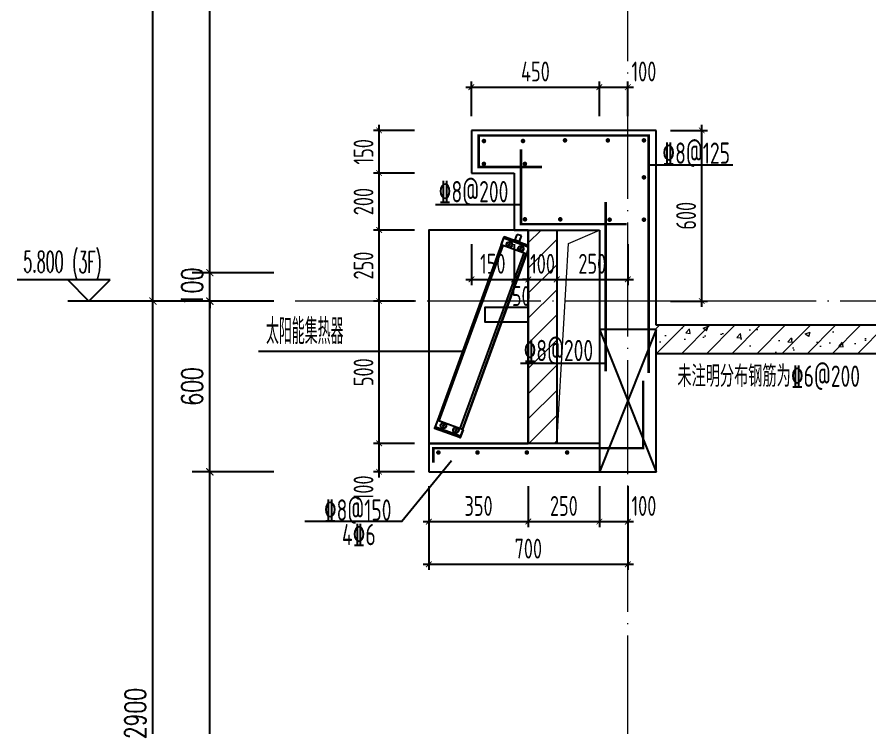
# Model space of a CAD drawing. Extents: x -461650 to 361314, y 245336 to 769729.
# Drawn here: x 240350 to 243350, y 664422 to 666922 of the extents above; entities that cross this region are included whole.
import ezdxf
from ezdxf.xclip import XClip

# ---------------------------------------------------------------- set-up
doc = ezdxf.new("R2010")
doc.units = 0
doc.header["$LTSCALE"] = 1000
doc.header["$XCLIPFRAME"] = 2
doc.linetypes.add('DOTE', pattern=[2.42, 2, -0.2, 0.02, -0.2])
doc.layers.get('0').update_dxf_attribs({"linetype": 'CONTINUOUS'})
doc.layers.get('DEFPOINTS').update_dxf_attribs({"linetype": 'CONTINUOUS'})
for name, color, linetype in [('DIM', 2, 'CONTINUOUS'), ('DIM_ELEV', 3, 'CONTINUOUS'), ('DIM_IDEN', 67, 'CONTINUOUS'), ('PUB_DIM', 3, 'CONTINUOUS'), ('PUB_TEXT', 2, 'CONTINUOUS'), ('REIN', 6, 'CONTINUOUS'), ('S-大样-砼线', 7, 'CONTINUOUS'), ('S-引出线', 40, 'CONTINUOUS'), ('TEXT', 2, 'CONTINUOUS'), ('WALL', 5, 'CONTINUOUS'), ('实线层', 7, 'CONTINUOUS'), ('立面-看线', 251, 'CONTINUOUS')]:
    doc.layers.add(name, color=color, linetype=linetype)
for name, color, linetype, lineweight in [('DOTE', 19, 'DOTE', 9), ('PUB_HATCH', 8, 'CONTINUOUS', 9), ('立面-洞口示意', 152, 'CONTINUOUS', 13)]:
    doc.layers.add(name, color=color, linetype=linetype, lineweight=lineweight)
doc.styles.add('_TCH_DIM', font='SIMPLEX.shx', dxfattribs={"width": 0.7, "bigfont": 'GBCBIG.shx'})
doc.styles.add('_TCH_DIM_T3', font='SIMPLEX', dxfattribs={"width": 0.705882, "bigfont": 'GBCBIG'})
doc.styles.add('DIM_FONT_T3', font='SIMPLEX', dxfattribs={"width": 0.705882, "bigfont": 'GBCBIG'})
doc.styles.add('TSSD_DIMENSION', font='Tssdeng.shx', dxfattribs={"width": 0.7, "bigfont": 'tssdchn.shx'})
doc.styles.add('TSSD_REIN', font='tssdeng.shx', dxfattribs={"width": 0.7, "height": 300, "bigfont": 'tssdchn.shx'})
doc.dimstyles.new('_TCH_ARCH&&25', dxfattribs={"dimtxt": 74.375, "dimasz": 25, "dimexe": 62.5, "dimexo": 75, "dimgap": 25, "dimtad": 1, "dimdec": 0, "dimzin": 0, "dimdsep": 46, "dimtxsty": '_TCH_DIM_T3', "dimblk": 'ARCHTICK', "dimcen": 0.09, "dimclrt": 7, "dimazin": 0, "dimtfac": 1, "dimtdec": 0, "dimtix": 1, "dimtmove": 2, "dimatfit": 3, "dimldrblk": 'ARCHTICK', "dimfxl": 0, "dimtolj": 1, "dimtzin": 0, "dimarcsym": 0})
doc.dimstyles.new('TSSD_20_20', dxfattribs={"dimtxt": 60, "dimasz": 20, "dimexe": 20, "dimexo": 50, "dimgap": 20, "dimtad": 1, "dimdec": 0, "dimzin": 0, "dimdsep": 46, "dimtxsty": 'TSSD_DIMENSION', "dimblk": 'ARCHTICK', "dimblk1": 'ARCHTICK', "dimblk2": 'ARCHTICK', "dimcen": 0, "dimdle": 20, "dimclrt": 7, "dimadec": 0, "dimazin": 0, "dimtfac": 1, "dimtdec": 0, "dimtix": 1, "dimtmove": 2, "dimatfit": 3, "dimfxl": 0, "dimtolj": 1, "dimtzin": 0, "dimarcsym": 0})

# ---------------------------------------------------------------- blocks, each defined once
blk = doc.blocks.new('A$C01192DFB')
at = {"layer": '实线层', "color": 5}
for p, q in [((-245.2, 221), (-235.1, 248.7)), ((-244.8, 220.8), (-234.5, 249)), ((-146.5, 211.5), (-236.8, 244.3)), ((-146.9, 212), (-236.2, 244.4)), ((-235.1, 248.7), (-234.7, 248.5)), ((-145.3, 216.4), (-234.6, 248.9)), ((-145.2, 216.5), (-234.5, 249)), ((-196.4, 238.3), (-189.3, 257.6)), ((-174.3, 252.1), (-189.3, 257.6)), ((-181.3, 232.8), (-174.3, 252.1)), ((-468.5, -396.9), (-243.8, 220.5)), ((-243.5, 220.4), (-468.2, -397)), ((-467.7, -397.2), (-243, 220.2)), ((-240, 219.1), (-464.7, -398.3)), ((-239.5, 218.9), (-464.2, -398.5)), ((-155, 188.2), (-245.2, 221)), ((-219.7, 220.8), (-218.7, 223.5)), ((-217.8, 218.6), (-219.7, 220.8)), ((-219.4, 214.4), (-214.3, 228.2)), ((-218.7, 223.5), (-215.9, 224)), ((-215, 219.1), (-217.8, 218.6)), ((-215.9, 224), (-214, 221.8)), ((-214, 221.8), (-215, 219.1)), ((-196.4, 238.3), (-203, 237.5)), ((-176.7, 228), (-203, 237.5)), ((-196.4, 238.3), (-181.3, 232.8)), ((-181.3, 232.8), (-176.7, 228)), ((-179, 199.7), (-174, 213.5)), ((-155.5, 188.3), (-145.2, 216.5)), ((-155, 188.2), (-144.9, 215.9)), ((-144.9, 215.9), (-145.4, 216)), ((-166, 192.2), (-390.7, -425.2)), ((-165.7, 192), (-390.4, -425.3)), ((-381.9, -428.4), (-157.2, 189)), ((-156.8, 188.8), (-381.5, -428.6)), ((-381.1, -428.7), (-156.4, 188.7)), ((-179.3, 206.1), (-178.4, 208.8)), ((-177.5, 203.9), (-179.3, 206.1)), ((-178.4, 208.8), (-175.5, 209.3)), ((-174.6, 204.4), (-177.5, 203.9)), ((-175.5, 209.3), (-173.7, 207.1)), ((-173.7, 207.1), (-174.6, 204.4)), ((-469.9, -396.4), (-480, -424.1)), ((-469.5, -396.6), (-479.7, -424.8)), ((-388.2, -452.5), (-478.4, -419.7)), ((-379.7, -429.2), (-469.9, -396.4)), ((-379.7, -429.2), (-468, -397.1)), ((-450.2, -412.7), (-451.2, -415.4)), ((-451.2, -415.4), (-449.4, -417.6)), ((-445.9, -408), (-450.9, -421.8)), ((-447.4, -412.2), (-450.2, -412.7)), ((-449.4, -417.6), (-446.5, -417.1)), ((-445.5, -414.4), (-447.4, -412.2)), ((-446.5, -417.1), (-445.5, -414.4)), ((-480, -424.1), (-479.6, -424.3)), ((-390.4, -457.1), (-479.7, -424.6)), ((-390.5, -457.2), (-479.7, -424.8)), ((-388.8, -452.7), (-478.1, -420.2)), ((-406.6, -428.6), (-407.6, -431.3)), ((-407.6, -431.3), (-405.7, -433.5)), ((-402.2, -423.9), (-407.2, -437.7)), ((-403.7, -428.1), (-406.6, -428.6)), ((-405.7, -433.5), (-402.9, -433)), ((-401.9, -430.3), (-403.7, -428.1)), ((-402.9, -433), (-401.9, -430.3)), ((-380.2, -429.1), (-390.5, -457.2)), ((-379.7, -429.2), (-389.8, -456.9)), ((-389.8, -456.9), (-390.3, -456.8))]:
    blk.add_line(p, q, dxfattribs=at)
for points in [[(-236.8, 244.3), (-236.7, 244.4), (-236.5, 244.5), (-236.4, 244.5), (-236.2, 244.4)], [(-146.5, 211.5), (-146.5, 211.6), (-146.6, 211.7), (-146.7, 211.9), (-146.9, 212)], [(-478.4, -419.7), (-478.4, -419.8), (-478.4, -420), (-478.2, -420.1), (-478.1, -420.2)], [(-388.2, -452.5), (-388.3, -452.6), (-388.4, -452.7), (-388.6, -452.7), (-388.8, -452.7)]]:
    blk.add_lwpolyline(points, dxfattribs=at)
blk.add_lwpolyline([(0, 0), (-302.4, 0), (-302.4, -49.7), (0, -49.7)], close=True, dxfattribs=at)
for centre, radius in [((-216.8, 221.3), 10), ((-216.8, 221.3), 9.5), ((-176.5, 206.6), 10), ((-176.5, 206.6), 9.5), ((-448.4, -414.9), 10), ((-448.4, -414.9), 9.5), ((-404.7, -430.8), 10), ((-404.7, -430.8), 9.5)]:
    blk.add_circle(centre, radius, dxfattribs=at)
for centre, start, end in [((-234.7, 248.5), 70, 160), ((-145.4, 216), 340, 70), ((-479.6, -424.3), 160, 250), ((-390.3, -456.8), 250, 340)]:
    blk.add_arc(centre, 0.5, start, end, dxfattribs=at)
blk = doc.blocks.new('_ArchTick')
at = {"color": 0, "linetype": 'ByBlock', "const_width": 0.15}
blk.add_lwpolyline([(-0.5, -0.5), (0.5, 0.5)], dxfattribs=at)
blk = doc.blocks.new('*D1144')
at = {"layer": 'DEFPOINTS', "color": 0}
for p in [(242398.5, 666675.3), (241948.5, 666523), (242398.5, 666523)]:
    blk.add_point(p, dxfattribs=at)
at = {"layer": 'DIM', "color": 0, "lineweight": -2}
for p, q in [((241948.5, 666573), (241948.5, 666695.3)), ((242398.5, 666573), (242398.5, 666695.3)), ((241928.5, 666675.3), (242418.5, 666675.3))]:
    blk.add_line(p, q, dxfattribs=at)
at = {"layer": 'DIM', "color": 0, "lineweight": -2, "xscale": 20, "yscale": 20, "zscale": 20, "rotation": 180}
blk.add_blockref('_ArchTick', (241948.5, 666675.3), dxfattribs=at)
at = {"layer": 'DIM', "color": 0, "lineweight": -2, "xscale": 20, "yscale": 20, "zscale": 20}
blk.add_blockref('_ArchTick', (242398.5, 666675.3), dxfattribs=at)
at = {"layer": 'DIM', "color": 7, "insert": (242173.5, 666730.3), "char_height": 70, "attachment_point": 5, "style": 'TSSD_DIMENSION'}
blk.add_mtext('\\A1;450', dxfattribs=at)
blk = doc.blocks.new('*D1145')
at = {"layer": 'DEFPOINTS', "color": 0}
for p in [(242498.5, 666675.3), (242398.5, 666523), (242498.5, 666523)]:
    blk.add_point(p, dxfattribs=at)
at = {"layer": 'DIM', "color": 0, "lineweight": -2}
for p, q in [((242398.5, 666573), (242398.5, 666695.3)), ((242498.5, 666573), (242498.5, 666695.3)), ((242378.5, 666675.3), (242518.5, 666675.3))]:
    blk.add_line(p, q, dxfattribs=at)
at = {"layer": 'DIM', "color": 0, "lineweight": -2, "xscale": 20, "yscale": 20, "zscale": 20, "rotation": 180}
blk.add_blockref('_ArchTick', (242398.5, 666675.3), dxfattribs=at)
at = {"layer": 'DIM', "color": 0, "lineweight": -2, "xscale": 20, "yscale": 20, "zscale": 20}
blk.add_blockref('_ArchTick', (242498.5, 666675.3), dxfattribs=at)
at = {"layer": 'DIM', "color": 7, "insert": (242555, 666730.3), "char_height": 70, "attachment_point": 5, "style": 'TSSD_DIMENSION'}
blk.add_mtext('\\A1;100', dxfattribs=at)
blk = doc.blocks.new('*D1146')
at = {"layer": 'DEFPOINTS', "color": 0}
for p in [(241948.5, 666173), (242098.5, 666173), (242098.5, 665999.3)]:
    blk.add_point(p, dxfattribs=at)
at = {"layer": 'DIM', "color": 0, "lineweight": -2}
for p, q in [((241948.5, 666123), (241948.5, 665979.3)), ((242098.5, 666123), (242098.5, 665979.3)), ((241928.5, 665999.3), (242118.5, 665999.3))]:
    blk.add_line(p, q, dxfattribs=at)
at = {"layer": 'DIM', "color": 0, "lineweight": -2, "xscale": 20, "yscale": 20, "zscale": 20, "rotation": 180}
blk.add_blockref('_ArchTick', (241948.5, 665999.3), dxfattribs=at)
at = {"layer": 'DIM', "color": 0, "lineweight": -2, "xscale": 20, "yscale": 20, "zscale": 20}
blk.add_blockref('_ArchTick', (242098.5, 665999.3), dxfattribs=at)
at = {"layer": 'DIM', "color": 7, "insert": (242023.5, 666054.3), "char_height": 70, "attachment_point": 5, "style": 'TSSD_DIMENSION'}
blk.add_mtext('\\A1;150', dxfattribs=at)
blk = doc.blocks.new('*D1147')
at = {"layer": 'DEFPOINTS', "color": 0}
for p in [(242098.5, 666173), (242148.5, 666173), (242148.5, 665999.3)]:
    blk.add_point(p, dxfattribs=at)
at = {"layer": 'DIM', "color": 0, "lineweight": -2}
for p, q in [((242098.5, 666123), (242098.5, 665979.3)), ((242148.5, 666123), (242148.5, 665979.3)), ((242078.5, 665999.3), (242168.5, 665999.3))]:
    blk.add_line(p, q, dxfattribs=at)
at = {"layer": 'DIM', "color": 0, "lineweight": -2, "xscale": 20, "yscale": 20, "zscale": 20, "rotation": 180}
blk.add_blockref('_ArchTick', (242098.5, 665999.3), dxfattribs=at)
at = {"layer": 'DIM', "color": 0, "lineweight": -2, "xscale": 20, "yscale": 20, "zscale": 20}
blk.add_blockref('_ArchTick', (242148.5, 665999.3), dxfattribs=at)
at = {"layer": 'DIM', "color": 7, "insert": (242123.5, 665940.9), "char_height": 70, "attachment_point": 5, "style": 'TSSD_DIMENSION'}
blk.add_mtext('\\A1;50', dxfattribs=at)
blk = doc.blocks.new('*D1148')
at = {"layer": 'DEFPOINTS', "color": 0}
for p in [(242148.5, 666173), (242248.5, 666173), (242248.5, 665999.3)]:
    blk.add_point(p, dxfattribs=at)
at = {"layer": 'DIM', "color": 0, "lineweight": -2}
for p, q in [((242148.5, 666123), (242148.5, 665979.3)), ((242248.5, 666123), (242248.5, 665979.3)), ((242148.5, 665999.3), (242128.5, 665999.3)), ((242148.5, 665999.3), (242248.5, 665999.3)), ((242248.5, 665999.3), (242268.5, 665999.3))]:
    blk.add_line(p, q, dxfattribs=at)
at = {"layer": 'DIM', "color": 0, "lineweight": -2, "xscale": 20, "yscale": 20, "zscale": 20}
blk.add_blockref('_ArchTick', (242148.5, 665999.3), dxfattribs=at)
at = {"layer": 'DIM', "color": 0, "lineweight": -2, "xscale": 20, "yscale": 20, "zscale": 20, "rotation": 180}
blk.add_blockref('_ArchTick', (242248.5, 665999.3), dxfattribs=at)
at = {"layer": 'DIM', "color": 7, "insert": (242198.5, 666054.3), "char_height": 70, "attachment_point": 5, "style": 'TSSD_DIMENSION'}
blk.add_mtext('\\A1;100', dxfattribs=at)
blk = doc.blocks.new('*D1149')
at = {"layer": 'DEFPOINTS', "color": 0}
for p in [(242248.5, 666173), (242498.5, 666173), (242498.5, 665999.3)]:
    blk.add_point(p, dxfattribs=at)
at = {"layer": 'DIM', "color": 0, "lineweight": -2}
for p, q in [((242248.5, 666123), (242248.5, 665979.3)), ((242498.5, 666123), (242498.5, 665979.3)), ((242228.5, 665999.3), (242518.5, 665999.3))]:
    blk.add_line(p, q, dxfattribs=at)
at = {"layer": 'DIM', "color": 0, "lineweight": -2, "xscale": 20, "yscale": 20, "zscale": 20, "rotation": 180}
blk.add_blockref('_ArchTick', (242248.5, 665999.3), dxfattribs=at)
at = {"layer": 'DIM', "color": 0, "lineweight": -2, "xscale": 20, "yscale": 20, "zscale": 20}
blk.add_blockref('_ArchTick', (242498.5, 665999.3), dxfattribs=at)
at = {"layer": 'DIM', "color": 7, "insert": (242373.5, 666054.3), "char_height": 70, "attachment_point": 5, "style": 'TSSD_DIMENSION'}
blk.add_mtext('\\A1;250', dxfattribs=at)
blk = doc.blocks.new('*D1162')
at = {"layer": 'DEFPOINTS', "color": 0}
for p in [(241798.5, 665323), (242498.6, 665323), (242498.6, 664997.9)]:
    blk.add_point(p, dxfattribs=at)
at = {"layer": 'DIM', "color": 0, "lineweight": -2}
for p, q in [((241798.5, 665273), (241798.5, 664977.9)), ((242498.6, 665273), (242498.6, 664977.9)), ((241778.5, 664997.9), (242518.6, 664997.9))]:
    blk.add_line(p, q, dxfattribs=at)
at = {"layer": 'DIM', "color": 0, "lineweight": -2, "xscale": 20, "yscale": 20, "zscale": 20, "rotation": 180}
blk.add_blockref('_ArchTick', (241798.5, 664997.9), dxfattribs=at)
at = {"layer": 'DIM', "color": 0, "lineweight": -2, "xscale": 20, "yscale": 20, "zscale": 20}
blk.add_blockref('_ArchTick', (242498.6, 664997.9), dxfattribs=at)
at = {"layer": 'DIM', "color": 7, "insert": (242148.5, 665052.9), "char_height": 70, "attachment_point": 5, "style": 'TSSD_DIMENSION'}
blk.add_mtext('\\A1;700', dxfattribs=at)
blk = doc.blocks.new('*D1163')
at = {"layer": 'DEFPOINTS', "color": 0}
for p in [(241798.5, 665323), (242148.5, 665323), (242148.5, 665147.9)]:
    blk.add_point(p, dxfattribs=at)
at = {"layer": 'DIM', "color": 0, "lineweight": -2}
for p, q in [((241798.5, 665273), (241798.5, 665127.9)), ((242148.5, 665273), (242148.5, 665127.9)), ((241778.5, 665147.9), (242168.5, 665147.9))]:
    blk.add_line(p, q, dxfattribs=at)
at = {"layer": 'DIM', "color": 0, "lineweight": -2, "xscale": 20, "yscale": 20, "zscale": 20, "rotation": 180}
blk.add_blockref('_ArchTick', (241798.5, 665147.9), dxfattribs=at)
at = {"layer": 'DIM', "color": 0, "lineweight": -2, "xscale": 20, "yscale": 20, "zscale": 20}
blk.add_blockref('_ArchTick', (242148.5, 665147.9), dxfattribs=at)
at = {"layer": 'DIM', "color": 7, "insert": (241973.5, 665202.9), "char_height": 70, "attachment_point": 5, "style": 'TSSD_DIMENSION'}
blk.add_mtext('\\A1;350', dxfattribs=at)
blk = doc.blocks.new('*D1164')
at = {"layer": 'DEFPOINTS', "color": 0}
for p in [(242148.5, 665323), (242398.6, 665323), (242398.6, 665147.9)]:
    blk.add_point(p, dxfattribs=at)
at = {"layer": 'DIM', "color": 0, "lineweight": -2}
for p, q in [((242148.5, 665273), (242148.5, 665127.9)), ((242398.6, 665273), (242398.6, 665127.9)), ((242128.5, 665147.9), (242418.6, 665147.9))]:
    blk.add_line(p, q, dxfattribs=at)
at = {"layer": 'DIM', "color": 0, "lineweight": -2, "xscale": 20, "yscale": 20, "zscale": 20, "rotation": 180}
blk.add_blockref('_ArchTick', (242148.5, 665147.9), dxfattribs=at)
at = {"layer": 'DIM', "color": 0, "lineweight": -2, "xscale": 20, "yscale": 20, "zscale": 20}
blk.add_blockref('_ArchTick', (242398.6, 665147.9), dxfattribs=at)
at = {"layer": 'DIM', "color": 7, "insert": (242273.5, 665202.9), "char_height": 70, "attachment_point": 5, "style": 'TSSD_DIMENSION'}
blk.add_mtext('\\A1;250', dxfattribs=at)
blk = doc.blocks.new('*D1165')
at = {"layer": 'DEFPOINTS', "color": 0}
for p in [(242398.6, 665323), (242498.6, 665323), (242498.6, 665147.9)]:
    blk.add_point(p, dxfattribs=at)
at = {"layer": 'DIM', "color": 0, "lineweight": -2}
for p, q in [((242398.6, 665273), (242398.6, 665127.9)), ((242498.6, 665273), (242498.6, 665127.9)), ((242378.6, 665147.9), (242518.6, 665147.9))]:
    blk.add_line(p, q, dxfattribs=at)
at = {"layer": 'DIM', "color": 0, "lineweight": -2, "xscale": 20, "yscale": 20, "zscale": 20, "rotation": 180}
blk.add_blockref('_ArchTick', (242398.6, 665147.9), dxfattribs=at)
at = {"layer": 'DIM', "color": 0, "lineweight": -2, "xscale": 20, "yscale": 20, "zscale": 20}
blk.add_blockref('_ArchTick', (242498.6, 665147.9), dxfattribs=at)
at = {"layer": 'DIM', "color": 7, "insert": (242555, 665202.9), "char_height": 70, "attachment_point": 5, "style": 'TSSD_DIMENSION'}
blk.add_mtext('\\A1;100', dxfattribs=at)
blk = doc.blocks.new('*D1168')
at = {"layer": 'DEFPOINTS', "color": 0}
for p in [(242598.5, 666523), (242758.5, 666523), (242598.5, 665923)]:
    blk.add_point(p, dxfattribs=at)
at = {"layer": 'DIM', "color": 0, "lineweight": -2}
for p, q in [((242758.5, 665903), (242758.5, 666543)), ((242648.5, 666523), (242778.5, 666523)), ((242648.5, 665923), (242778.5, 665923))]:
    blk.add_line(p, q, dxfattribs=at)
at = {"layer": 'DIM', "color": 0, "lineweight": -2, "xscale": 20, "yscale": 20, "zscale": 20}
for p, rotation in [((242758.5, 666523), 90), ((242758.5, 665923), 270)]:
    blk.add_blockref('_ArchTick', p, dxfattribs=dict(at, rotation=rotation))
at = {"layer": 'DIM', "color": 7, "insert": (242703.5, 666223), "char_height": 70, "attachment_point": 5, "rotation": 90, "style": 'TSSD_DIMENSION'}
blk.add_mtext('\\A1;600', dxfattribs=at)
blk = doc.blocks.new('*D1169')
at = {"layer": 'DEFPOINTS', "color": 0}
for p in [(241623.9, 666523), (241798.5, 666523), (241798.5, 666373)]:
    blk.add_point(p, dxfattribs=at)
at = {"layer": 'DIM', "color": 0, "lineweight": -2}
for p, q in [((241623.9, 666353), (241623.9, 666543)), ((241748.5, 666523), (241603.9, 666523)), ((241748.5, 666373), (241603.9, 666373))]:
    blk.add_line(p, q, dxfattribs=at)
at = {"layer": 'DIM', "color": 0, "lineweight": -2, "xscale": 20, "yscale": 20, "zscale": 20}
for p, rotation in [((241623.9, 666523), 90), ((241623.9, 666373), 270)]:
    blk.add_blockref('_ArchTick', p, dxfattribs=dict(at, rotation=rotation))
at = {"layer": 'DIM', "color": 7, "insert": (241568.9, 666448), "char_height": 70, "attachment_point": 5, "rotation": 90, "style": 'TSSD_DIMENSION'}
blk.add_mtext('\\A1;150', dxfattribs=at)
blk = doc.blocks.new('*D1170')
at = {"layer": 'DEFPOINTS', "color": 0}
for p in [(241623.9, 666373), (241798.5, 666373), (241798.5, 666173)]:
    blk.add_point(p, dxfattribs=at)
at = {"layer": 'DIM', "color": 0, "lineweight": -2}
for p, q in [((241623.9, 666153), (241623.9, 666393)), ((241748.5, 666373), (241603.9, 666373)), ((241748.5, 666173), (241603.9, 666173))]:
    blk.add_line(p, q, dxfattribs=at)
at = {"layer": 'DIM', "color": 0, "lineweight": -2, "xscale": 20, "yscale": 20, "zscale": 20}
for p, rotation in [((241623.9, 666373), 90), ((241623.9, 666173), 270)]:
    blk.add_blockref('_ArchTick', p, dxfattribs=dict(at, rotation=rotation))
at = {"layer": 'DIM', "color": 7, "insert": (241568.9, 666273), "char_height": 70, "attachment_point": 5, "rotation": 90, "style": 'TSSD_DIMENSION'}
blk.add_mtext('\\A1;200', dxfattribs=at)
blk = doc.blocks.new('*D1171')
at = {"layer": 'DEFPOINTS', "color": 0}
for p in [(241623.9, 666173), (241798.5, 666173), (241798.5, 665923)]:
    blk.add_point(p, dxfattribs=at)
at = {"layer": 'DIM', "color": 0, "lineweight": -2}
for p, q in [((241748.5, 666173), (241603.9, 666173)), ((241623.9, 665903), (241623.9, 666193)), ((241748.5, 665923), (241603.9, 665923))]:
    blk.add_line(p, q, dxfattribs=at)
at = {"layer": 'DIM', "color": 0, "lineweight": -2, "xscale": 20, "yscale": 20, "zscale": 20}
for p, rotation in [((241623.9, 666173), 90), ((241623.9, 665923), 270)]:
    blk.add_blockref('_ArchTick', p, dxfattribs=dict(at, rotation=rotation))
at = {"layer": 'DIM', "color": 7, "insert": (241568.9, 666048), "char_height": 70, "attachment_point": 5, "rotation": 90, "style": 'TSSD_DIMENSION'}
blk.add_mtext('\\A1;250', dxfattribs=at)
blk = doc.blocks.new('*D1172')
at = {"layer": 'DEFPOINTS', "color": 0}
for p in [(241623.9, 665923), (241798.5, 665923), (241798.5, 665423)]:
    blk.add_point(p, dxfattribs=at)
at = {"layer": 'DIM', "color": 0, "lineweight": -2}
for p, q in [((241623.9, 665403), (241623.9, 665943)), ((241748.5, 665923), (241603.9, 665923)), ((241748.5, 665423), (241603.9, 665423))]:
    blk.add_line(p, q, dxfattribs=at)
at = {"layer": 'DIM', "color": 0, "lineweight": -2, "xscale": 20, "yscale": 20, "zscale": 20}
for p, rotation in [((241623.9, 665923), 90), ((241623.9, 665423), 270)]:
    blk.add_blockref('_ArchTick', p, dxfattribs=dict(at, rotation=rotation))
at = {"layer": 'DIM', "color": 7, "insert": (241568.9, 665673), "char_height": 70, "attachment_point": 5, "rotation": 90, "style": 'TSSD_DIMENSION'}
blk.add_mtext('\\A1;500', dxfattribs=at)
blk = doc.blocks.new('*D1173')
at = {"layer": 'DEFPOINTS', "color": 0}
for p in [(241623.9, 665423), (241798.5, 665423), (241798.5, 665323)]:
    blk.add_point(p, dxfattribs=at)
at = {"layer": 'DIM', "color": 0, "lineweight": -2}
for p, q in [((241748.5, 665423), (241603.9, 665423)), ((241623.9, 665303), (241623.9, 665443)), ((241748.5, 665323), (241603.9, 665323))]:
    blk.add_line(p, q, dxfattribs=at)
at = {"layer": 'DIM', "color": 0, "lineweight": -2, "xscale": 20, "yscale": 20, "zscale": 20}
for p, rotation in [((241623.9, 665423), 90), ((241623.9, 665323), 270)]:
    blk.add_blockref('_ArchTick', p, dxfattribs=dict(at, rotation=rotation))
at = {"layer": 'DIM', "color": 7, "insert": (241568.9, 665266.5), "char_height": 70, "attachment_point": 5, "rotation": 90, "style": 'TSSD_DIMENSION'}
blk.add_mtext('\\A1;100', dxfattribs=at)
blk = doc.blocks.new('*D1200')
at = {"layer": 'DEFPOINTS', "color": 0}
for p in [(241028.3, 665323), (241328.3, 665323), (241328.3, 663123)]:
    blk.add_point(p, dxfattribs=at)
at = {"layer": 'PUB_DIM', "color": 0, "lineweight": -2}
for p, q in [((241253.3, 665323), (240965.8, 665323)), ((241028.3, 663123), (241028.3, 665323)), ((241253.3, 663123), (240965.8, 663123))]:
    blk.add_line(p, q, dxfattribs=at)
at = {"layer": 'PUB_DIM', "color": 0, "lineweight": -2, "xscale": 25, "yscale": 25, "zscale": 25}
for p, rotation in [((241028.3, 665323), 90), ((241028.3, 663123), 270)]:
    blk.add_blockref('_ArchTick', p, dxfattribs=dict(at, rotation=rotation))
at = {"layer": 'PUB_DIM', "color": 7, "insert": (240966.2, 664223), "char_height": 74.38, "attachment_point": 5, "rotation": 90, "style": '_TCH_DIM_T3'}
blk.add_mtext('\\A1;2200', dxfattribs=at)
blk = doc.blocks.new('*D1201')
at = {"layer": 'DEFPOINTS', "color": 0}
for p in [(241028.3, 665923), (241328.3, 665923), (241328.3, 665323)]:
    blk.add_point(p, dxfattribs=at)
at = {"layer": 'PUB_DIM', "color": 0, "lineweight": -2}
for p, q in [((241253.3, 665923), (240965.8, 665923)), ((241028.3, 665323), (241028.3, 665923)), ((241253.3, 665323), (240965.8, 665323))]:
    blk.add_line(p, q, dxfattribs=at)
at = {"layer": 'PUB_DIM', "color": 0, "lineweight": -2, "xscale": 25, "yscale": 25, "zscale": 25}
for p, rotation in [((241028.3, 665923), 90), ((241028.3, 665323), 270)]:
    blk.add_blockref('_ArchTick', p, dxfattribs=dict(at, rotation=rotation))
at = {"layer": 'PUB_DIM', "color": 7, "insert": (240966.2, 665623), "char_height": 74.38, "attachment_point": 5, "rotation": 90, "style": '_TCH_DIM_T3'}
blk.add_mtext('\\A1;600', dxfattribs=at)
blk = doc.blocks.new('*D1202')
at = {"layer": 'DEFPOINTS', "color": 0}
for p in [(241028.3, 666023), (241328.3, 666023), (241328.3, 665923)]:
    blk.add_point(p, dxfattribs=at)
at = {"layer": 'PUB_DIM', "color": 0, "lineweight": -2}
for p, q in [((241253.3, 666023), (240965.8, 666023)), ((241028.3, 666023), (241028.3, 666048)), ((241028.3, 665923), (241028.3, 666023)), ((241253.3, 665923), (240965.8, 665923)), ((241028.3, 665923), (241028.3, 665898))]:
    blk.add_line(p, q, dxfattribs=at)
at = {"layer": 'PUB_DIM', "color": 0, "lineweight": -2, "xscale": 25, "yscale": 25, "zscale": 25}
for p, rotation in [((241028.3, 666023), 270), ((241028.3, 665923), 90)]:
    blk.add_blockref('_ArchTick', p, dxfattribs=dict(at, rotation=rotation))
at = {"layer": 'PUB_DIM', "color": 7, "insert": (240966.2, 665973), "char_height": 74.38, "attachment_point": 5, "rotation": 90, "style": '_TCH_DIM_T3'}
blk.add_mtext('\\A1;100', dxfattribs=at)
blk = doc.blocks.new('*D1203')
at = {"layer": 'DEFPOINTS', "color": 0}
for p in [(241028.3, 668223), (241328.3, 668223), (241328.3, 666023)]:
    blk.add_point(p, dxfattribs=at)
at = {"layer": 'PUB_DIM', "color": 0, "lineweight": -2}
for p, q in [((241253.3, 668223), (240965.8, 668223)), ((241028.3, 666023), (241028.3, 668223)), ((241253.3, 666023), (240965.8, 666023))]:
    blk.add_line(p, q, dxfattribs=at)
at = {"layer": 'PUB_DIM', "color": 0, "lineweight": -2, "xscale": 25, "yscale": 25, "zscale": 25}
for p, rotation in [((241028.3, 668223), 90), ((241028.3, 666023), 270)]:
    blk.add_blockref('_ArchTick', p, dxfattribs=dict(at, rotation=rotation))
at = {"layer": 'PUB_DIM', "color": 7, "insert": (240966.2, 667123), "char_height": 74.38, "attachment_point": 5, "rotation": 90, "style": '_TCH_DIM_T3'}
blk.add_mtext('\\A1;2200', dxfattribs=at)
blk = doc.blocks.new('*D1217')
at = {"layer": 'DEFPOINTS', "color": 0}
for p in [(240828.3, 665923), (241328.3, 665923), (241328.3, 663023)]:
    blk.add_point(p, dxfattribs=at)
at = {"layer": 'PUB_DIM', "color": 0, "lineweight": -2}
for p, q in [((241253.3, 665923), (240765.8, 665923)), ((240828.3, 663023), (240828.3, 665923)), ((241253.3, 663023), (240765.8, 663023))]:
    blk.add_line(p, q, dxfattribs=at)
at = {"layer": 'PUB_DIM', "color": 0, "lineweight": -2, "xscale": 25, "yscale": 25, "zscale": 25}
for p, rotation in [((240828.3, 665923), 90), ((240828.3, 663023), 270)]:
    blk.add_blockref('_ArchTick', p, dxfattribs=dict(at, rotation=rotation))
at = {"layer": 'PUB_DIM', "color": 7, "insert": (240766.2, 664473), "char_height": 74.38, "attachment_point": 5, "rotation": 90, "style": '_TCH_DIM_T3'}
blk.add_mtext('\\A1;2900', dxfattribs=at)
blk = doc.blocks.new('*D1218')
at = {"layer": 'DEFPOINTS', "color": 0}
for p in [(240828.3, 668823), (241328.3, 668823), (241328.3, 665923)]:
    blk.add_point(p, dxfattribs=at)
at = {"layer": 'PUB_DIM', "color": 0, "lineweight": -2}
for p, q in [((241253.3, 668823), (240765.8, 668823)), ((240828.3, 665923), (240828.3, 668823)), ((241253.3, 665923), (240765.8, 665923))]:
    blk.add_line(p, q, dxfattribs=at)
at = {"layer": 'PUB_DIM', "color": 0, "lineweight": -2, "xscale": 25, "yscale": 25, "zscale": 25}
for p, rotation in [((240828.3, 668823), 90), ((240828.3, 665923), 270)]:
    blk.add_blockref('_ArchTick', p, dxfattribs=dict(at, rotation=rotation))
at = {"layer": 'PUB_DIM', "color": 7, "insert": (240766.2, 667373), "char_height": 74.38, "attachment_point": 5, "rotation": 90, "style": '_TCH_DIM_T3'}
blk.add_mtext('\\A1;2900', dxfattribs=at)
blk = doc.blocks.new('20210809.02271152')
at = {"layer": 'REIN', "const_width": 9}
for points in [[(87988.1, 67904.5), (87766, 67904.5), (87766, 68015.8), (88363.7, 68015.8), (88363.7, 67180.8)], [(87914.3, 67967.4), (87914.3, 67703.8), (88286.6, 67703.8)], [(88212.6, 67186.4), (88212.6, 67782.3)], [(87606.1, 66865.9), (87606.1, 66916.3), (88344.3, 66916.3), (88344.3, 67153.2)]]:
    blk.add_lwpolyline(points, dxfattribs=at)
at = {"layer": 'REIN', "const_width": 8}
for points in [[(87780.2, 67996.2, 1), (87788.2, 67996.2, 1)], [(87917.7, 67996.2, 1), (87925.7, 67996.2, 1)], [(88065.3, 67998.5, 1), (88073.3, 67998.5, 1)], [(88216.1, 67998.5, 1), (88224.1, 67998.5, 1)], [(88343, 67998.5, 1), (88351, 67998.5, 1)], [(87780.2, 67915.8, 1), (87788.2, 67915.8, 1)], [(87924.4, 67915.8, 1), (87932.4, 67915.8, 1)], [(88343, 67868.4, 1), (88351, 67868.4, 1)], [(87924.4, 67721, 1), (87932.4, 67721, 1)], [(88048.7, 67721, 1), (88056.7, 67721, 1)], [(88222.3, 67719.6, 1), (88230.3, 67719.6, 1)], [(88343, 67719.6, 1), (88351, 67719.6, 1)], [(87620.1, 66901.2, 1), (87628.1, 66901.2, 1)], [(87757.7, 66901.2, 1), (87765.7, 66901.2, 1)], [(87931.1, 66901.2, 1), (87939.1, 66901.2, 1)], [(88072.8, 66901.2, 1), (88080.8, 66901.2, 1)]]:
    blk.add_lwpolyline(points, format="xyb", close=True, dxfattribs=at)
at = {"layer": 'S-引出线'}
for p, q in [((88359.7, 67912), (88659.8, 67912)), ((87614.2, 67773.1), (87914.3, 67773.1)), ((87912.5, 67214.7), (88212.6, 67214.7))]:
    blk.add_line(p, q, dxfattribs=at)
blk.add_lwpolyline([(87669.8, 66872.1), (87496.1, 66658.7), (87154.5, 66658.7)], dxfattribs=at)
at = {"layer": 'TEXT', "style": 'TSSD_REIN', "width": 0.7}
for s, p in [('%%1328@125', (88411.8, 67916.1)), ('%%1328@200', (87625.2, 67780.7)), ('%%1328@200', (87923.4, 67222.3)), ('未注明分布钢筋为%%1326@200', (88464.6, 67132)), ('%%1328@150', (87221.1, 66661.3)), ('4%%1326', (87284.9, 66575.2))]:
    blk.add_text(s, height=75, rotation=0, dxfattribs=at).set_placement(p)
blk = doc.blocks.new('20210809.03232467')
at = {"layer": 'S-大样-砼线'}
for p, q in [((87154.5, 67080.9), (87354.5, 66580.9)), ((87354.5, 67080.9), (87154.5, 66580.9))]:
    blk.add_line(p, q, dxfattribs=at)
blk.add_lwpolyline([(87354.5, 67080.9), (87154.5, 67080.9), (87154.5, 66580.9), (87354.5, 66580.9)], close=True, dxfattribs=at)

msp = doc.modelspace()

# ---------------------------------------------------------------- hatches: boundary and pattern name
at = {"layer": 'PUB_HATCH'}
h = msp.add_hatch(dxfattribs=at)
h.set_pattern_fill('普通砖', color=256, scale=25, style=0)
h.set_pattern_definition([(45, (-737876.647, 828610.89), (-44.1941915, 44.1941915), [])])
h.paths.add_polyline_path([(242148.53, 666173.02), (242148.53, 665423.02), (242248.53, 665423.02), (242248.53, 666173.02)])
h = msp.add_hatch(dxfattribs=at)
h.set_pattern_fill('钢筋混凝土', color=256, scale=25, style=0)
h.set_pattern_definition([(45, (-737876.647, 828566.014), (-44.194174, 44.194174), []), (50, (-737876.65, 828566.01), (179.315046, -15.688034), [18.75, -206.25]), (355, (-737876.65, 828566.01), (-34.687833, 188.048033), [15, -165]), (100.4514, (-737861.7, 828564.7), (144.627345, 172.359886), [15.935047, -175.285528]), (46.1842, (-737876.65, 828616.01), (266.81026, -41.379754), [28.125, -309.375]), (96.6356, (-737854.4, 828612.57), (233.665676, 243.52947), [23.90257, -262.92825]), (351.1842, (-737876.65, 828616.01), (233.66549, 243.52965), [22.5, -247.5]), (21, (-737851.65, 828603.51), (149.226763, -100.654723), [18.75, -206.25]), (326, (-737851.65, 828603.51), (60.828833, 181.28751), [15, -165]), (71.4514, (-737839.21, 828595.13), (210.055657, 80.632624), [15.935047, -175.285528]), (37.5, (-737876.647, 828566.014), (3.039964, 83.2234635), [0, -163, 0, -167.5, 0, -165.625]), (7.5, (-737876.65, 828566.01), (65.767384, 98.602928), [0, -95.5, 0, -159.25, 0, -63.125]), (327.5, (-737932.397, 828566.014), (133.455609, -5.638718), [0, -62.5, 0, -195, 0, -258.75]), (317.5, (-737957.4, 828566.01), (145.796542, 25.026246), [0, -81.25, 0, -129.5, 0, -183.75])])
h.paths.add_polyline_path([(242598.53, 665837.98), (242598.53, 665737.98), (245097.06, 665737.98), (245097.06, 665837.98)])

# ---------------------------------------------------------------- linework, layer by layer
at = {"layer": 'DIM_ELEV', "color": 1}
for p, q in [((240678.34, 665997.98), (240350.34, 665997.98)), ((240603.34, 665922.98), (240528.34, 665997.98)), ((240603.34, 665922.98), (240678.34, 665997.98)), ((241028.34, 665922.98), (240528.34, 665922.98))]:
    msp.add_line(p, q, dxfattribs=at)
at = {"layer": 'DIM_IDEN'}
for p, q in [((241737.06, 665745.47), (241199.62, 665745.47)), ((241918.14, 665745.47), (241737.06, 665745.47))]:
    msp.add_line(p, q, dxfattribs=at)
at = {"layer": 'DOTE', "color": 1, "linetype": 'DOTE', "ltscale": 0.2}
for p, q in [((242498.53, 659022.98), (242498.53, 678622.98)), ((245097.06, 665922.98), (241328.34, 665922.98))]:
    msp.add_line(p, q, dxfattribs=at)
at = {"layer": 'WALL'}
for p, q in [((242598.53, 666523.02), (241948.53, 666523.02)), ((241948.53, 666523.02), (241948.53, 666373.02)), ((242598.53, 665837.98), (242598.53, 666523.02)), ((241948.53, 666373.02), (242098.53, 666373.02)), ((242098.53, 666373.02), (242098.53, 666173.02)), ((242098.53, 666173.02), (242398.53, 666173.02)), ((242148.53, 666173.02), (242148.53, 665423.02)), ((242248.53, 666173.02), (242248.53, 665423.02)), ((242398.53, 666173.02), (242398.53, 665423.02)), ((245097.06, 665837.98), (242598.53, 665837.98)), ((245097.06, 665737.98), (242598.53, 665737.98)), ((242598.53, 665323.02), (242598.53, 665737.98)), ((242398.53, 665423.02), (241798.53, 665423.02)), ((241798.53, 665423.02), (241798.53, 665323.09)), ((241798.53, 665323.09), (242598.53, 665323.02))]:
    msp.add_line(p, q, dxfattribs=at)
at = {"layer": '立面-洞口示意'}
msp.add_lwpolyline([(242248.53, 665423.02), (242289.54, 666125.09), (242398.53, 666173.02)], dxfattribs=at)

# ---------------------------------------------------------------- block references
ref = msp.add_blockref('A$C01192DFB', (242298.53, 665900.23))
XClip(ref).set_block_clipping_path([(-499.9999972109, -477.2523620249), (-149.9999999827, 272.7850539306)])
at = {"layer": 'REIN'}
msp.add_blockref('20210809.02271152', (154208.11, 598489.66), dxfattribs=at)
at = {"layer": '立面-看线'}
msp.add_blockref('20210809.03232467', (155244.02, 598742.08), dxfattribs=at)

# ---------------------------------------------------------------- texts
at = {"layer": 'PUB_TEXT', "color": 1, "style": '_TCH_DIM', "width": 0.494118}
for s, p in [('(3F)', (240544.39, 666023.01)), ('5.800', (240372.24, 666024.23))]:
    msp.add_text(s, height=74.375, dxfattribs=at).set_placement(p)
at = {"layer": 'PUB_TEXT', "style": 'DIM_FONT_T3', "width": 0.705882}
msp.add_text('太阳能集热器', height=89.362, dxfattribs=at).set_placement((241225.87, 665771.72))

# ---------------------------------------------------------------- dimensions: what is measured, and where the dimension line sits
at = {"layer": 'DIM'}
for p1, p2, distance, picture, middle in [((241948.53, 666523.02), (242398.53, 666523.02), 152.32, '*D1144', (242173.53, 666730.34)), ((241798.53, 666373.02), (241798.53, 666523.02), 174.61, '*D1169', (241568.92, 666448.02)), ((242598.53, 665922.98), (242598.53, 666523.02), -160, '*D1168', (242703.53, 666223)), ((241798.53, 666173.02), (241798.53, 666373.02), 174.61, '*D1170', (241568.92, 666273.02)), ((241798.53, 665922.98), (241798.53, 666173.02), 174.61, '*D1171', (241568.92, 666048)), ((241948.53, 666172.98), (242098.53, 666172.98), -173.71, '*D1146', (242023.53, 666054.27)), ((242148.53, 666172.98), (242248.53, 666172.98), -173.71, '*D1148', (242198.53, 666054.27)), ((242248.53, 666172.98), (242498.53, 666172.98), -173.71, '*D1149', (242373.53, 666054.27)), ((241798.53, 665422.98), (241798.53, 665922.98), 174.61, '*D1172', (241568.92, 665672.98)), ((241798.53, 665322.98), (242498.56, 665322.98), -325.06, '*D1162', (242148.55, 665052.93)), ((241798.53, 665322.98), (242148.53, 665322.98), -175.06, '*D1163', (241973.53, 665202.93)), ((242148.53, 665322.98), (242398.56, 665322.98), -175.06, '*D1164', (242273.55, 665202.93))]:
    dim = msp.add_aligned_dim(p1=p1, p2=p2, distance=distance, dimstyle='TSSD_20_20', override={"dimtxt": 70}, dxfattribs=at)
    dim.commit()
    dim.dimension.update_dxf_attribs({"geometry": picture, "text_midpoint": middle})
for base, p1, p2, angle, picture, middle in [((242498.53, 666675.34), (242398.53, 666523.02), (242498.53, 666523.02), 360, '*D1145', (242554.98, 666730.34)), ((242148.53, 665999.27), (242098.53, 666172.98), (242148.53, 666172.98), 360, '*D1147', (242123.53, 665940.94)), ((241623.92, 665422.98), (241798.53, 665322.98), (241798.53, 665422.98), 90, '*D1173', (241568.92, 665266.53)), ((242498.56, 665147.93), (242398.56, 665322.98), (242498.56, 665322.98), 0, '*D1165', (242555.01, 665202.93))]:
    dim = msp.add_linear_dim(base=base, p1=p1, p2=p2, angle=angle, dimstyle='TSSD_20_20', override={"dimtxt": 70}, dxfattribs=at)
    dim.commit()
    dim.dimension.update_dxf_attribs({"geometry": picture, "text_midpoint": middle, "dimtype": 161})
at = {"layer": 'PUB_DIM'}
for p1, p2, distance, picture, middle in [((241328.34, 665922.98), (241328.34, 668822.98), 500, '*D1218', (240766.15, 667372.98)), ((241328.34, 666022.98), (241328.34, 668222.98), 300, '*D1203', (240966.15, 667122.98)), ((241328.34, 665922.98), (241328.34, 666022.98), 300, '*D1202', (240966.15, 665972.98)), ((241328.34, 663022.98), (241328.34, 665922.98), 500, '*D1217', (240766.15, 664472.98)), ((241328.34, 665322.98), (241328.34, 665922.98), 300, '*D1201', (240966.15, 665622.98)), ((241328.34, 663122.98), (241328.34, 665322.98), 300, '*D1200', (240966.15, 664222.98))]:
    dim = msp.add_aligned_dim(p1=p1, p2=p2, distance=distance, dimstyle='_TCH_ARCH&&25', dxfattribs=at)
    dim.commit()
    dim.dimension.update_dxf_attribs({"geometry": picture, "text_midpoint": middle})

doc.saveas('drawing.dxf')
